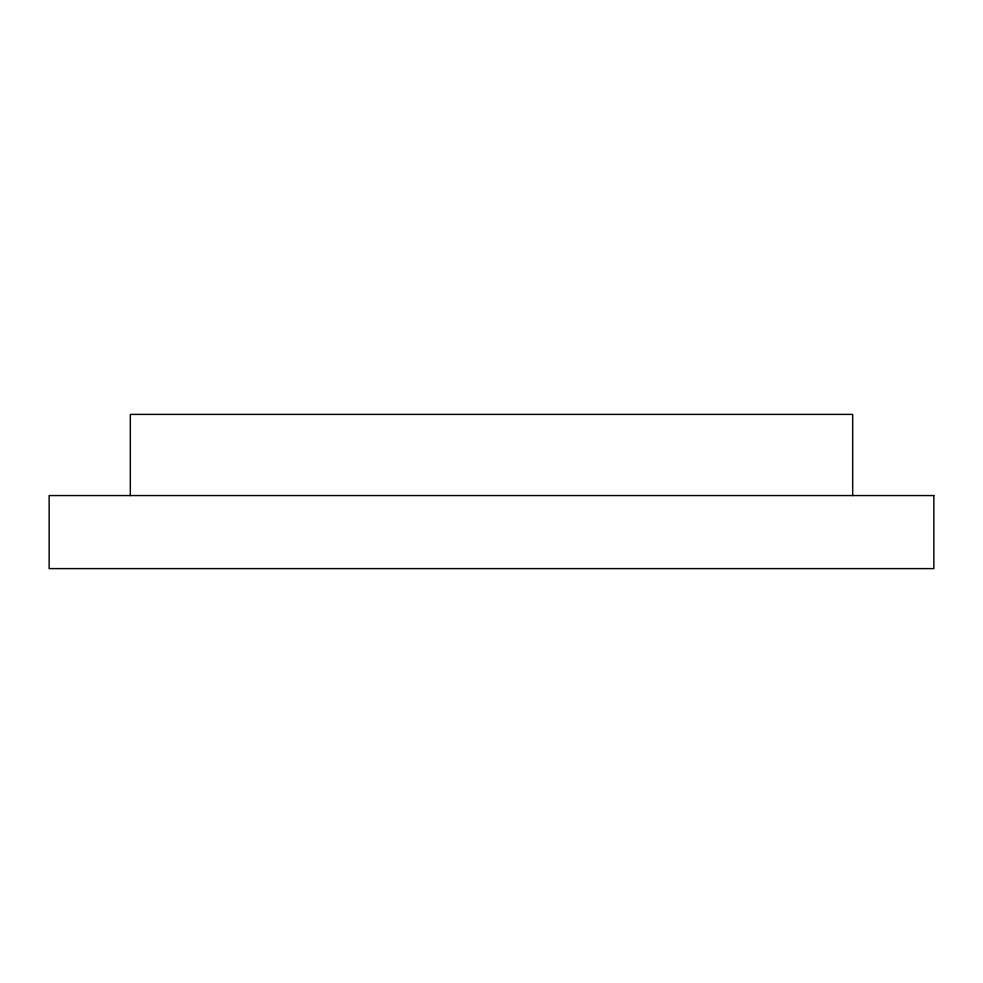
<?xml version="1.0" encoding="UTF-8"?>
<svg xmlns="http://www.w3.org/2000/svg" width="983" height="983" viewBox="0 0 983 983"><rect width="100%" height="100%" fill="white"/><g stroke="black" fill="none" stroke-linecap="round" stroke-linejoin="round"><path stroke-width="1.47" d="M852.679 495.555L852.679 414.396L130.321 414.396L130.321 495.555M933.85 495.555L49.15 495.555L49.15 568.604L933.85 568.604L933.85 495.555"/></g></svg>
